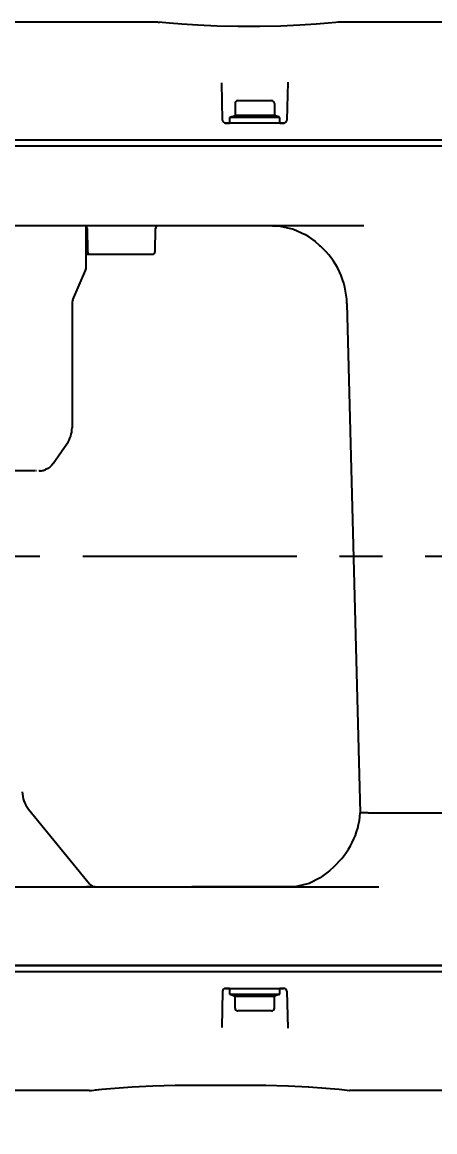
# Model space of a CAD drawing. Header units: millimetres. Extents: x 5828 to 6704, y 123 to 421.
# Drawn here: x 6402.55 to 6406.17, y 172.74 to 182.48 of the extents above; entities that cross this region are included whole.
import ezdxf
from ezdxf import colors
from ezdxf.entities.mleader import LeaderData, LeaderLine
from ezdxf.math import Vec2, Vec3

# ---------------------------------------------------------------- set-up
doc = ezdxf.new("R2010")
doc.units = ezdxf.units.MM
doc.linetypes.add('BANKLINE1', pattern=[5.5, 4, -1.5])
doc.linetypes.add('CENTER', pattern=[0.6, 0.375, -0.075, 0.075, -0.075])
doc.layers.add('00_COMPONENTS', color=7, linetype='BANKLINE1')
doc.layers.add('外形图', color=7, linetype='Continuous')
doc.styles.add('微软雅黑', font='msyh.ttc', dxfattribs={"height": 2.1})

msp = doc.modelspace()

# ---------------------------------------------------------------- linework, layer by layer
at = {"layer": '00_COMPONENTS', "linetype": 'CENTER', "ltscale": 5}
msp.add_line((6455.9597, 177.7918), (6394.7489, 177.7918), dxfattribs=at)
at = {"layer": '外形图', "linetype": 'Continuous'}
for p, q in [((6403.7414, 182.4771), (6400.5905, 182.4771)), ((6403.7414, 182.4771), (6403.7587, 182.4761)), ((6403.7797, 182.4739), (6403.7587, 182.4761)), ((6403.7587, 182.4761), (6403.7588, 182.4761)), ((6405.3225, 182.4762), (6405.3014, 182.474)), ((6405.3225, 182.4762), (6405.3224, 182.4762)), ((6405.3398, 182.4772), (6405.3225, 182.4762)), ((6413.0907, 182.4765), (6405.3398, 182.4772)), ((6404.3099, 181.6165), (6404.3013, 181.9455)), ((6404.88, 181.9499), (6404.8712, 181.6165)), ((6404.4181, 181.7647), (6404.4181, 181.6595)), ((6404.4431, 181.7897), (6404.7381, 181.7897)), ((6404.7631, 181.7647), (6404.7631, 181.6595)), ((6404.3706, 181.6422), (6404.3706, 181.5922)), ((6404.8106, 181.6422), (6404.3706, 181.6422)), ((6404.3805, 181.6458), (6404.4181, 181.6595)), ((6404.7631, 181.6595), (6404.4181, 181.6595)), ((6404.8007, 181.6458), (6404.7631, 181.6595)), ((6404.8106, 181.5922), (6404.8106, 181.6422)), ((6404.8462, 181.5922), (6404.3349, 181.5922)), ((6404.3349, 181.5922), (6404.3706, 181.5922)), ((6404.8106, 181.5922), (6404.3706, 181.5922)), ((6404.8106, 181.5922), (6404.8462, 181.5922)), ((6411.1395, 181.4422), (6398.0348, 181.4422)), ((6397.7648, 181.3922), (6414.5833, 181.3922)), ((6405.548, 180.6922), (6401.2408, 180.6922)), ((6403.1156, 180.3375), (6403.1156, 180.6836)), ((6403.1228, 180.6676), (6403.1263, 180.4667)), ((6403.7185, 180.4667), (6403.722, 180.6676)), ((6404.7478, 180.6922), (6404.8134, 180.6887)), ((6405.0343, 180.615), (6405.0358, 180.6142)), ((6405.0358, 180.6142), (6405.1199, 180.5535)), ((6403.1156, 180.4421), (6403.6935, 180.4421)), ((6405.1594, 180.5193), (6405.164, 180.5152)), ((6402.9985, 180.0414), (6403.1076, 180.2984)), ((6402.9906, 180.0023), (6402.9906, 178.9208)), ((6405.3986, 180.0105), (6405.5156, 175.5421)), ((6402.8253, 178.6061), (6402.9455, 178.7777)), ((6402.6697, 178.5421), (6400.3466, 178.5421)), ((6402.7026, 178.5424), (6402.7106, 178.5425)), ((6402.61, 175.5757), (6403.1421, 174.9198)), ((6405.5841, 175.5421), (6405.5156, 175.5421)), ((6405.5841, 175.5421), (6406.4549, 175.5421)), ((6405.2835, 175.0698), (6405.2446, 175.0349)), ((6401.1633, 174.8921), (6405.6776, 174.8921)), ((6403.1941, 174.8921), (6403.1177, 174.8921)), ((6404.939, 174.8921), (6404.0406, 174.8921)), ((6404.9557, 174.8961), (6404.8885, 174.8921)), ((6398.0345, 174.1523), (6419.3855, 174.1523)), ((6398.0501, 174.2023), (6419.3279, 174.2023)), ((6419.3264, 174.2023), (6398.0516, 174.2023)), ((6404.5108, 174.2023), (6404.4656, 174.2023)), ((6404.7156, 174.2023), (6404.6889, 174.2023)), ((6404.3099, 173.9779), (6404.3016, 173.6587)), ((6404.3706, 174.0023), (6404.3349, 174.0023)), ((6404.3349, 174.0023), (6404.8462, 174.0023)), ((6404.3706, 174.0023), (6404.3706, 173.9523)), ((6404.3706, 174.0023), (6404.8106, 174.0023)), ((6404.3706, 173.9523), (6404.8106, 173.9523)), ((6404.3805, 173.9487), (6404.4181, 173.935)), ((6404.4181, 173.8298), (6404.4181, 173.935)), ((6404.4181, 173.935), (6404.7631, 173.935)), ((6404.8007, 173.9487), (6404.7631, 173.935)), ((6404.7631, 173.8298), (6404.7631, 173.935)), ((6404.8106, 173.9523), (6404.8106, 174.0023)), ((6404.8462, 174.0023), (6404.8106, 174.0023)), ((6404.8712, 173.9779), (6404.8797, 173.6538)), ((6404.7381, 173.8048), (6404.4431, 173.8048)), ((6403.6969, 173.1478), (6403.8969, 173.1533)), ((6403.8944, 173.1533), (6404.0406, 173.1545)), ((6404.0406, 173.1545), (6404.5406, 173.1544)), ((6404.5406, 173.1544), (6404.6867, 173.1532)), ((6404.6824, 173.1533), (6404.8842, 173.1478)), ((6404.8809, 173.1479), (6405.0644, 173.1389)), ((6405.0622, 173.139), (6405.216, 173.1282)), ((6403.1408, 173.1071), (6400.5905, 173.1071)), ((6403.1408, 173.1071), (6403.16, 173.1084)), ((6403.16, 173.1084), (6403.1818, 173.1109)), ((6403.16, 173.1084), (6403.1601, 173.1084)), ((6403.1819, 173.1109), (6403.2514, 173.1182)), ((6403.1928, 173.1121), (6403.2516, 173.1183)), ((6403.2514, 173.1182), (6403.3657, 173.1284)), ((6405.2147, 173.1283), (6405.3297, 173.1181)), ((6405.3292, 173.1182), (6405.3992, 173.1108)), ((6405.3992, 173.1108), (6405.421, 173.1083)), ((6405.4211, 173.1083), (6405.421, 173.1083)), ((6405.4403, 173.107), (6405.4211, 173.1083)), ((6413.0907, 173.1078), (6405.4403, 173.107))]:
    msp.add_line(p, q, dxfattribs=at)
for points in [[(6405.3014, 182.474), (6405.2353, 182.4678), (6405.1286, 182.4594), (6404.9873, 182.4507), (6404.8196, 182.4437), (6404.6354, 182.4397), (6404.4454, 182.4397), (6404.2611, 182.4437), (6404.0935, 182.4507), (6403.9523, 182.4594), (6403.8457, 182.4677), (6403.7797, 182.4739)], [(6404.8134, 180.6887), (6404.9307, 180.6632), (6405.0325, 180.6162), (6405.1178, 180.5553), (6405.1593, 180.5194)], [(6405.2446, 175.0349), (6405.165, 174.9731), (6405.069, 174.9239), (6404.9557, 174.8961)], [(6403.3652, 173.1283), (6403.5167, 173.1389), (6403.6969, 173.1478)]]:
    msp.add_lwpolyline(points, dxfattribs=at)
for centre, radius, start, end in [((6404.4431, 181.7647), 0.025, 90, 180), ((6404.7381, 181.7647), 0.025, 0, 90), ((6404.3349, 181.6172), 0.025, 181.5, 270), ((6404.3856, 181.6317), 0.015, 110, 135.55634), ((6404.7956, 181.6317), 0.015, 44.44366, 70), ((6404.8462, 181.6172), 0.025, 270, 358.5), ((6403.0978, 180.6672), 0.025, 1, 89.99999), ((6403.747, 180.6672), 0.025, 90.00001, 179), ((6403.1513, 180.4671), 0.025, 181, 270), ((6403.6935, 180.4671), 0.025, 270, 359), ((6404.6988, 179.9921), 0.7, 1.5, 48.35025), ((6403.0156, 180.3375), 0.1, 337, 0), ((6403.0906, 180.0023), 0.1, 157, 180), ((6402.7411, 178.9208), 0.2494, 325, 0), ((6402.7023, 178.6927), 0.1506, 273.67971, 286.46943), ((6402.7024, 178.692), 0.1499, 286.49137, 292.14484), ((6402.8041, 175.7333), 0.25, 181.5, 219.05332), ((6404.8174, 175.5921), 0.7, 311.74648, 355.90396), ((6403.2004, 174.9671), 0.075, 219.05332, 261.68184), ((6404.3349, 173.9773), 0.025, 90, 178.5), ((6404.3856, 173.9628), 0.015, 224.44366, 250), ((6404.7956, 173.9628), 0.015, 290, 315.55634), ((6404.8462, 173.9773), 0.025, 62.00612, 90), ((6404.8462, 173.9773), 0.025, 1.5, 90), ((6404.4431, 173.8298), 0.025, 180, 270), ((6404.7381, 173.8298), 0.025, 270, 0)]:
    msp.add_arc(centre, radius, start, end, dxfattribs=at)
for start_param, end_param in [(2.109108, 2.232473), (0.959326, 1.149494)]:
    msp.add_ellipse((6402.6906, 178.5421), major_axis=(0.0209, 0), ratio=0.017462, start_param=start_param, end_param=end_param, dxfattribs=at)
msp.add_open_spline([(6402.8253, 178.6061), (6402.8091, 178.5829), (6402.7851, 178.5639), (6402.7589, 178.5532)], degree=3, dxfattribs=at)
msp.add_open_spline([(6402.7106, 178.5425), (6402.7107, 178.5425), (6402.7116, 178.5424), (6402.7098, 178.5424), (6402.7093, 178.5423)], degree=3, knots=[0, 0, 0, 0, 0.173867, 1, 1, 1, 1], dxfattribs=at)

# ---------------------------------------------------------------- leaders
at = {"layer": '外形图'}
ml = msp.add_multileader_mtext('Standard', dxfattribs=at)
ml.set_content('2×M5 {\\A1;\\C256;depth12}', style='微软雅黑')
ml.set_leader_properties()
ml.build(insert=Vec2(0, 0))
ml.multileader.update_dxf_attribs({"text_left_attachment_type": 5, "text_right_attachment_type": 5, "dogleg_length": 0.1667, "arrow_head_size": 1.7})
ctx = ml.context
ctx.base_point, ctx.char_height, ctx.arrow_head_size, ctx.landing_gap_size, ctx.plane_origin = Vec3(6383.8048, 166.557), 2.1, 1.7, 0.3333, Vec3(6414.4907, 176.5421)
ctx.left_attachment, ctx.right_attachment, ctx.text_align_type = 5, 5, 2
notes = []
notes.append((ctx, [(0, (1, 1, 0), (6404.3055, 166.557), (-1, 0), 0.1667, [(0, [(6414.4907, 176.5421)], 0, [])])]))
ctx.mtext.insert, ctx.mtext.alignment, ctx.mtext.flow_direction = Vec3(6403.8055, 169.4663), 3, 5
for ctx, leaders in notes:
    for number, flags, end, landing, length, lines in leaders:
        leader = LeaderData()
        leader.index, (leader.has_last_leader_line, leader.has_dogleg_vector, leader.attachment_direction) = number, flags
        leader.last_leader_point, leader.dogleg_vector, leader.dogleg_length = Vec3(end), Vec3(landing), length
        for number, points, colour, breaks in lines:
            line = LeaderLine()
            line.index, line.vertices, line.color, line.breaks = number, Vec3.list(points), colors.encode_raw_color(colour), breaks
            leader.lines.append(line)
        ctx.leaders.append(leader)

doc.saveas('drawing.dxf')
